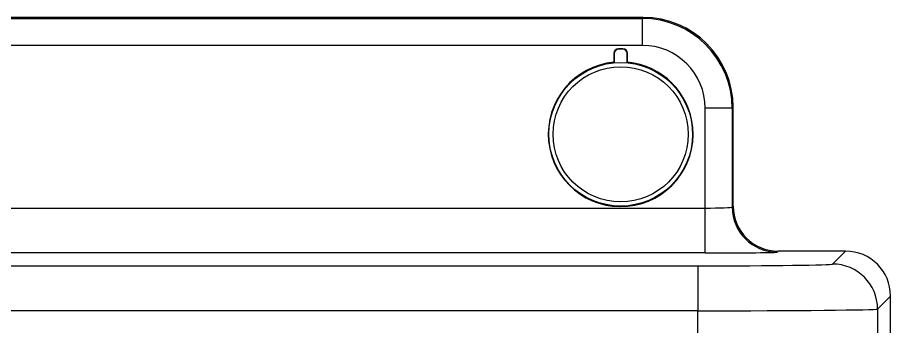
# Model space of a CAD drawing. Extents: x 14808 to 20058, y -13198 to -11680.
# Drawn here: x 19338.88 to 19363.14, y -12001.99 to -11993.39 of the extents above; entities that cross this region are included whole.
import ezdxf

# ---------------------------------------------------------------- set-up
doc = ezdxf.new("R2010")
doc.units = 0
doc.header["$LTSCALE"] = 7
doc.header["$MEASUREMENT"] = 0
doc.layers.add('Layer 5', color=7, linetype='CONTINUOUS')

# ---------------------------------------------------------------- blocks, each defined once
blk = doc.blocks.new('block 5')
at = {"layer": 'Layer 5', "color": 9, "lineweight": 25, "true_color": 0xc4c4c4}
blk.add_open_spline([(304.451, 203.495), (304.451, 207.912), (300.87, 211.493), (296.453, 211.493), (292.035, 211.493), (288.454, 207.912), (288.454, 203.495), (288.454, 199.077), (292.035, 195.497), (296.453, 195.497), (300.87, 195.497), (304.451, 199.077), (304.451, 203.495), (304.451, 203.495), (304.451, 203.495), (304.451, 203.495)], degree=3, knots=[0, 0, 0, 0, 1, 1, 1, 2, 2, 2, 3, 3, 3, 4, 4, 4, 5, 5, 5, 5], dxfattribs=at)
blk = doc.blocks.new('block 78')
at = {"layer": 'Layer 5', "color": 9, "lineweight": 25, "true_color": 0xc4c4c4}
blk.add_open_spline([(303.967, 203.495), (303.967, 207.645), (300.602, 211.009), (296.453, 211.009), (292.303, 211.009), (288.938, 207.645), (288.938, 203.495), (288.938, 199.345), (292.303, 195.98), (296.453, 195.98), (300.602, 195.98), (303.967, 199.345), (303.967, 203.495), (303.967, 203.495), (303.967, 203.495), (303.967, 203.495)], degree=3, knots=[0, 0, 0, 0, 1, 1, 1, 2, 2, 2, 3, 3, 3, 4, 4, 4, 5, 5, 5, 5], dxfattribs=at)
blk = doc.blocks.new('block 79')
at = {"layer": 'Layer 5', "color": 9, "lineweight": 25, "true_color": 0xc4c4c4}
blk.add_open_spline([(304.443, 203.495), (304.443, 207.908), (300.866, 211.486), (296.453, 211.486), (292.039, 211.486), (288.462, 207.908), (288.462, 203.495), (288.462, 199.082), (292.039, 195.504), (296.453, 195.504), (300.866, 195.504), (304.443, 199.082), (304.443, 203.495), (304.443, 203.495), (304.443, 203.495), (304.443, 203.495)], degree=3, knots=[0, 0, 0, 0, 1, 1, 1, 2, 2, 2, 3, 3, 3, 4, 4, 4, 5, 5, 5, 5], dxfattribs=at)
blk = doc.blocks.new('block 80')
at = {"layer": 'Layer 5', "color": 9, "lineweight": 25, "true_color": 0xc4c4c4}
blk.add_open_spline([(304.451, 203.495), (304.451, 207.912), (300.87, 211.493), (296.453, 211.493), (292.035, 211.493), (288.454, 207.912), (288.454, 203.495), (288.454, 199.077), (292.035, 195.497), (296.453, 195.497), (300.87, 195.497), (304.451, 199.077), (304.451, 203.495), (304.451, 203.495), (304.451, 203.495), (304.451, 203.495)], degree=3, knots=[0, 0, 0, 0, 1, 1, 1, 2, 2, 2, 3, 3, 3, 4, 4, 4, 5, 5, 5, 5], dxfattribs=at)
blk = doc.blocks.new('block 1014')
at = {"layer": 'Layer 5', "color": 9, "lineweight": 25, "true_color": 0xc4c4c4}
blk.add_open_spline([(305.011, 183.858), (315.955, 183.858), (324.866, 183.945), (325.01, 184.052)], degree=3, dxfattribs=at)
blk = doc.blocks.new('block 1015')
at = {"layer": 'Layer 5', "color": 9, "lineweight": 25, "true_color": 0xc4c4c4}
blk.add_lwpolyline([(325.01, 184.052), (325.01, 96.938)], dxfattribs=at)
blk = doc.blocks.new('block 1017')
at = {"layer": 'Layer 5', "color": 9, "lineweight": 25, "true_color": 0xc4c4c4}
blk.add_lwpolyline([(305.011, 97.132), (305.011, 183.858)], dxfattribs=at)
blk = doc.blocks.new('block 1024')
at = {"layer": 'Layer 5', "color": 9, "lineweight": 25, "true_color": 0xc4c4c4}
blk.add_lwpolyline([(305.011, 183.858), (158.003, 183.858)], dxfattribs=at)
blk = doc.blocks.new('block 1031')
at = {"layer": 'Layer 5', "color": 9, "lineweight": 25, "true_color": 0xc4c4c4}
blk.add_lwpolyline([(158.003, 188.858), (305.011, 188.858)], dxfattribs=at)
blk = doc.blocks.new('block 1032')
at = {"layer": 'Layer 5', "color": 9, "lineweight": 25, "true_color": 0xc4c4c4}
blk.add_lwpolyline([(305.011, 188.858), (305.011, 183.858)], dxfattribs=at)
blk = doc.blocks.new('block 1036')
at = {"layer": 'Layer 5', "color": 9, "lineweight": 25, "true_color": 0xc4c4c4}
blk.add_open_spline([(305.011, 188.858), (313.218, 188.858), (319.903, 188.944), (320.009, 189.052)], degree=3, dxfattribs=at)
blk = doc.blocks.new('block 1037')
at = {"layer": 'Layer 5', "color": 9, "lineweight": 25, "true_color": 0xc4c4c4}
blk.add_open_spline([(325.01, 184.052), (325.009, 186.813), (322.771, 189.051), (320.009, 189.052)], degree=3, dxfattribs=at)
blk = doc.blocks.new('block 1053')
at = {"layer": 'Layer 5', "color": 9, "lineweight": 25, "true_color": 0xc4c4c4}
blk.add_lwpolyline([(305.848, 190.286), (157.571, 190.286)], dxfattribs=at)
blk = doc.blocks.new('block 1054')
at = {"layer": 'Layer 5', "color": 9, "lineweight": 25, "true_color": 0xc4c4c4}
blk.add_open_spline([(305.848, 190.286), (310.225, 190.286), (313.79, 190.332), (313.847, 190.39)], degree=3, dxfattribs=at)
blk = doc.blocks.new('block 1055')
at = {"layer": 'Layer 5', "color": 9, "lineweight": 25, "true_color": 0xc4c4c4}
blk.add_lwpolyline([(313.952, 190.495), (313.847, 190.39)], dxfattribs=at)
blk = doc.blocks.new('block 1056')
at = {"layer": 'Layer 5', "color": 9, "lineweight": 25, "true_color": 0xc4c4c4}
blk.add_lwpolyline([(321.453, 190.495), (313.952, 190.495)], dxfattribs=at)
blk = doc.blocks.new('block 1057')
at = {"layer": 'Layer 5', "color": 9, "lineweight": 25, "true_color": 0xc4c4c4}
blk.add_lwpolyline([(320.009, 189.052), (321.453, 190.495)], dxfattribs=at)
blk = doc.blocks.new('block 1083')
at = {"layer": 'Layer 5', "color": 9, "lineweight": 25, "true_color": 0xc4c4c4}
blk.add_open_spline([(326.452, 185.495), (326.452, 188.257), (324.214, 190.495), (321.453, 190.495)], degree=3, dxfattribs=at)
blk = doc.blocks.new('block 1084')
at = {"layer": 'Layer 5', "color": 9, "lineweight": 25, "true_color": 0xc4c4c4}
blk.add_lwpolyline([(326.452, 185.495), (325.01, 184.052)], dxfattribs=at)
blk = doc.blocks.new('block 1086')
at = {"layer": 'Layer 5', "color": 9, "lineweight": 25, "true_color": 0xc4c4c4}
blk.add_lwpolyline([(326.452, 95.495), (326.452, 185.495)], dxfattribs=at)
blk = doc.blocks.new('block 1093')
at = {"layer": 'Layer 5', "color": 9, "lineweight": 25, "true_color": 0xc4c4c4}
blk.add_lwpolyline([(157.571, 195.286), (305.848, 195.286)], dxfattribs=at)
blk = doc.blocks.new('block 1094')
at = {"layer": 'Layer 5', "color": 9, "lineweight": 25, "true_color": 0xc4c4c4}
blk.add_lwpolyline([(305.848, 190.286), (305.848, 195.286)], dxfattribs=at)
blk = doc.blocks.new('block 1098')
at = {"layer": 'Layer 5', "color": 9, "lineweight": 25, "true_color": 0xc4c4c4}
blk.add_open_spline([(305.848, 195.286), (307.489, 195.286), (308.826, 195.332), (308.847, 195.389)], degree=3, dxfattribs=at)
blk = doc.blocks.new('block 1099')
at = {"layer": 'Layer 5', "color": 9, "lineweight": 25, "true_color": 0xc4c4c4}
blk.add_open_spline([(308.847, 195.389), (308.848, 192.628), (311.086, 190.39), (313.847, 190.39)], degree=3, dxfattribs=at)
blk = doc.blocks.new('block 1106')
at = {"layer": 'Layer 5', "color": 9, "lineweight": 25, "true_color": 0xc4c4c4}
blk.add_lwpolyline([(295.726, 211.495), (295.726, 211.46)], dxfattribs=at)
blk = doc.blocks.new('block 1107')
at = {"layer": 'Layer 5', "color": 9, "lineweight": 25, "true_color": 0xc4c4c4}
blk.add_open_spline([(295.726, 211.495), (295.718, 211.5), (295.71, 211.505), (295.703, 211.51)], degree=3, dxfattribs=at)
blk = doc.blocks.new('block 1108')
at = {"layer": 'Layer 5', "color": 9, "lineweight": 25, "true_color": 0xc4c4c4}
blk.add_lwpolyline([(295.703, 212.495), (295.703, 211.51)], dxfattribs=at)
blk = doc.blocks.new('block 1109')
at = {"layer": 'Layer 5', "color": 9, "lineweight": 25, "true_color": 0xc4c4c4}
blk.add_lwpolyline([(295.737, 212.46), (295.703, 212.495)], dxfattribs=at)
blk = doc.blocks.new('block 1110')
at = {"layer": 'Layer 5', "color": 9, "lineweight": 25, "true_color": 0xc4c4c4}
blk.add_lwpolyline([(295.737, 212.46), (295.737, 211.461)], dxfattribs=at)
blk = doc.blocks.new('block 1115')
at = {"layer": 'Layer 5', "color": 9, "lineweight": 25, "true_color": 0xc4c4c4}
blk.add_open_spline([(308.847, 206.391), (308.847, 211.913), (304.371, 216.389), (298.848, 216.39)], degree=3, dxfattribs=at)
blk = doc.blocks.new('block 1116')
at = {"layer": 'Layer 5', "color": 9, "lineweight": 25, "true_color": 0xc4c4c4}
blk.add_lwpolyline([(308.847, 206.391), (305.848, 206.391)], dxfattribs=at)
blk = doc.blocks.new('block 1117')
at = {"layer": 'Layer 5', "color": 9, "lineweight": 25, "true_color": 0xc4c4c4}
blk.add_open_spline([(305.848, 206.391), (305.848, 210.256), (302.714, 213.39), (298.848, 213.39)], degree=3, dxfattribs=at)
blk = doc.blocks.new('block 1118')
at = {"layer": 'Layer 5', "color": 9, "lineweight": 25, "true_color": 0xc4c4c4}
blk.add_lwpolyline([(298.848, 216.39), (298.848, 213.39)], dxfattribs=at)
blk = doc.blocks.new('block 1132')
at = {"layer": 'Layer 5', "color": 9, "lineweight": 25, "true_color": 0xc4c4c4}
blk.add_lwpolyline([(157.081, 216.39), (298.848, 216.39)], dxfattribs=at)
blk = doc.blocks.new('block 1133')
at = {"layer": 'Layer 5', "color": 9, "lineweight": 25, "true_color": 0xc4c4c4}
blk.add_lwpolyline([(298.848, 213.39), (157.081, 213.39)], dxfattribs=at)
blk = doc.blocks.new('block 1140')
at = {"layer": 'Layer 5', "color": 9, "lineweight": 25, "true_color": 0xc4c4c4}
blk.add_lwpolyline([(296.668, 212.96), (296.703, 212.995)], dxfattribs=at)
blk = doc.blocks.new('block 1141')
at = {"layer": 'Layer 5', "color": 9, "lineweight": 25, "true_color": 0xc4c4c4}
blk.add_open_spline([(297.203, 212.495), (297.203, 212.771), (296.979, 212.995), (296.703, 212.995)], degree=3, dxfattribs=at)
blk = doc.blocks.new('block 1142')
at = {"layer": 'Layer 5', "color": 9, "lineweight": 25, "true_color": 0xc4c4c4}
blk.add_lwpolyline([(297.203, 212.495), (297.168, 212.46)], dxfattribs=at)
blk = doc.blocks.new('block 1143')
at = {"layer": 'Layer 5', "color": 9, "lineweight": 25, "true_color": 0xc4c4c4}
blk.add_open_spline([(297.168, 212.46), (297.168, 212.736), (296.944, 212.96), (296.668, 212.96)], degree=3, dxfattribs=at)
blk = doc.blocks.new('block 1144')
at = {"layer": 'Layer 5', "color": 9, "lineweight": 25, "true_color": 0xc4c4c4}
blk.add_lwpolyline([(296.668, 212.96), (296.238, 212.96)], dxfattribs=at)
blk = doc.blocks.new('block 1145')
at = {"layer": 'Layer 5', "color": 9, "lineweight": 25, "true_color": 0xc4c4c4}
blk.add_lwpolyline([(296.202, 212.995), (296.238, 212.96)], dxfattribs=at)
blk = doc.blocks.new('block 1146')
at = {"layer": 'Layer 5', "color": 9, "lineweight": 25, "true_color": 0xc4c4c4}
blk.add_lwpolyline([(296.703, 212.995), (296.202, 212.995)], dxfattribs=at)
blk = doc.blocks.new('block 1154')
at = {"layer": 'Layer 5', "color": 9, "lineweight": 25, "true_color": 0xc4c4c4}
blk.add_open_spline([(295.726, 211.495), (291.307, 211.093), (288.051, 207.186), (288.453, 202.768), (288.855, 198.349), (292.761, 195.093), (297.18, 195.495), (301.598, 195.897), (304.854, 199.804), (304.453, 204.222), (304.101, 208.084), (301.042, 211.144), (297.18, 211.495)], degree=3, knots=[0, 0, 0, 0, 1, 1, 1, 2, 2, 2, 3, 3, 3, 4, 4, 4, 4], dxfattribs=at)
blk = doc.blocks.new('block 1155')
at = {"layer": 'Layer 5', "color": 9, "lineweight": 25, "true_color": 0xc4c4c4}
blk.add_open_spline([(297.203, 211.51), (297.195, 211.505), (297.188, 211.5), (297.18, 211.495)], degree=3, dxfattribs=at)
blk = doc.blocks.new('block 1156')
at = {"layer": 'Layer 5', "color": 9, "lineweight": 25, "true_color": 0xc4c4c4}
blk.add_open_spline([(295.703, 211.51), (291.276, 211.096), (288.024, 207.171), (288.438, 202.745), (288.852, 198.318), (292.776, 195.066), (297.203, 195.48), (301.629, 195.894), (304.882, 199.818), (304.468, 204.245), (304.107, 208.098), (301.056, 211.149), (297.203, 211.51)], degree=3, knots=[0, 0, 0, 0, 1, 1, 1, 2, 2, 2, 3, 3, 3, 4, 4, 4, 4], dxfattribs=at)
blk = doc.blocks.new('block 1181')
at = {"layer": 'Layer 5', "color": 9, "lineweight": 25, "true_color": 0xc4c4c4}
blk.add_lwpolyline([(308.847, 206.391), (308.847, 195.389)], dxfattribs=at)
blk = doc.blocks.new('block 1182')
at = {"layer": 'Layer 5', "color": 9, "lineweight": 25, "true_color": 0xc4c4c4}
blk.add_lwpolyline([(305.848, 195.286), (305.848, 206.391)], dxfattribs=at)
blk = doc.blocks.new('block 1192')
at = {"layer": 'Layer 5', "color": 9, "lineweight": 25, "true_color": 0xc4c4c4}
blk.add_open_spline([(296.202, 212.995), (295.927, 212.995), (295.703, 212.771), (295.703, 212.495)], degree=3, dxfattribs=at)
blk = doc.blocks.new('block 1193')
at = {"layer": 'Layer 5', "color": 9, "lineweight": 25, "true_color": 0xc4c4c4}
blk.add_open_spline([(296.238, 212.96), (295.961, 212.96), (295.737, 212.736), (295.737, 212.46)], degree=3, dxfattribs=at)
blk = doc.blocks.new('block 1197')
at = {"layer": 'Layer 5', "color": 9, "lineweight": 25, "true_color": 0xc4c4c4}
blk.add_lwpolyline([(297.18, 211.46), (297.18, 211.495)], dxfattribs=at)
blk = doc.blocks.new('block 1198')
at = {"layer": 'Layer 5', "color": 9, "lineweight": 25, "true_color": 0xc4c4c4}
blk.add_lwpolyline([(297.168, 211.461), (297.168, 212.46)], dxfattribs=at)
blk = doc.blocks.new('block 1199')
at = {"layer": 'Layer 5', "color": 9, "lineweight": 25, "true_color": 0xc4c4c4}
blk.add_lwpolyline([(297.203, 211.51), (297.203, 212.495)], dxfattribs=at)
blk = doc.blocks.new('block 1220')
at = {"layer": 'Layer 5', "color": 9, "lineweight": 25, "true_color": 0xc4c4c4}
blk.add_open_spline([(308.953, 206.496), (308.953, 212.019), (304.476, 216.495), (298.954, 216.495)], degree=3, dxfattribs=at)
blk = doc.blocks.new('block 1221')
at = {"layer": 'Layer 5', "color": 9, "lineweight": 25, "true_color": 0xc4c4c4}
blk.add_lwpolyline([(308.953, 206.496), (308.847, 206.391)], dxfattribs=at)
blk = doc.blocks.new('block 1222')
at = {"layer": 'Layer 5', "color": 9, "lineweight": 25, "true_color": 0xc4c4c4}
blk.add_lwpolyline([(298.848, 216.39), (298.954, 216.495)], dxfattribs=at)
blk = doc.blocks.new('block 1239')
at = {"layer": 'Layer 5', "color": 9, "lineweight": 25, "true_color": 0xc4c4c4}
blk.add_lwpolyline([(308.953, 195.495), (308.953, 206.496)], dxfattribs=at)
blk = doc.blocks.new('block 1240')
at = {"layer": 'Layer 5', "color": 9, "lineweight": 25, "true_color": 0xc4c4c4}
blk.add_lwpolyline([(308.847, 195.389), (308.953, 195.495)], dxfattribs=at)
blk = doc.blocks.new('block 1252')
at = {"layer": 'Layer 5', "color": 9, "lineweight": 25, "true_color": 0xc4c4c4}
blk.add_lwpolyline([(298.954, 216.495), (157.049, 216.495)], dxfattribs=at)
blk = doc.blocks.new('block 1253')
at = {"layer": 'Layer 5', "color": 9, "lineweight": 25, "true_color": 0xc4c4c4}
blk.add_open_spline([(308.953, 195.495), (308.953, 192.733), (311.191, 190.495), (313.952, 190.495)], degree=3, dxfattribs=at)
blk = doc.blocks.new('block 2')
at = {"layer": 'Layer 5'}
for name in ['block 1252', 'block 1222', 'block 1220', 'block 1132', 'block 1115', 'block 1118', 'block 1133', 'block 1192', 'block 1193', 'block 1145', 'block 1146', 'block 1144', 'block 1140', 'block 1143', 'block 1141', 'block 1117', 'block 1108', 'block 1109', 'block 1110', 'block 1142', 'block 1198', 'block 1199', 'block 1156', 'block 1154', 'block 5', 'block 80', 'block 79', 'block 78', 'block 1107', 'block 1106', 'block 1155', 'block 1197', 'block 1116', 'block 1182', 'block 1221', 'block 1181', 'block 1239', 'block 1093', 'block 1098', 'block 1094', 'block 1240', 'block 1099', 'block 1253', 'block 1053', 'block 1054', 'block 1055', 'block 1056', 'block 1057', 'block 1083', 'block 1031', 'block 1036', 'block 1032', 'block 1037', 'block 1084', 'block 1086', 'block 1024', 'block 1014', 'block 1017', 'block 1015']:
    blk.add_blockref(name, (0, 0), dxfattribs=at)

msp = doc.modelspace()

# ---------------------------------------------------------------- block references
at = {"layer": 'Layer 5', "xscale": 0.25, "yscale": 0.25, "zscale": 0.25}
msp.add_blockref('block 2', (19281.531, -12047.516), dxfattribs=at)

doc.saveas('drawing.dxf')
